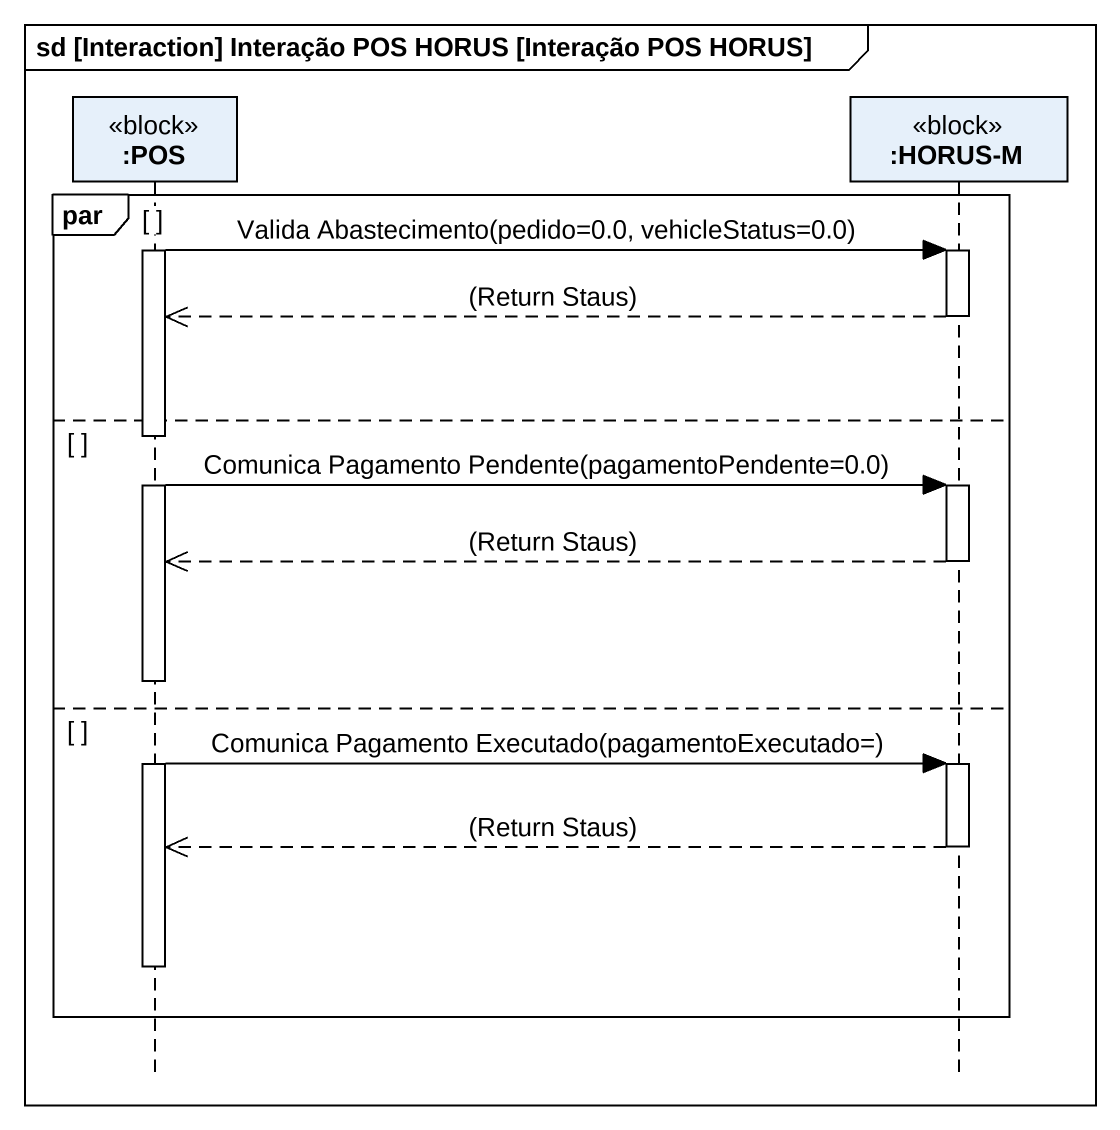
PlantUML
@startuml
mainframe sd [Interaction] Interação POS HORUS [Interação POS HORUS]
hide footbox
participant ":POS" as POS <<block>>
participant ":HORUS-M" as HORUS_M <<block>>

par
  activate POS
  POS -> HORUS_M : Valida Abastecimento(pedido=0.0, vehicleStatus=0.0)
  activate HORUS_M
  HORUS_M -->> POS : (Return Staus)
  deactivate HORUS_M
else
  POS -> HORUS_M : Comunica Pagamento Pendente(pagamentoPendente=0.0)
  activate HORUS_M
  HORUS_M -->> POS : (Return Staus)
  deactivate HORUS_M
else
  POS -> HORUS_M : Comunica Pagamento Executado(pagamentoExecutado=)
  activate HORUS_M
  HORUS_M -->> POS : (Return Staus)
  deactivate HORUS_M
  deactivate POS
end
@enduml
